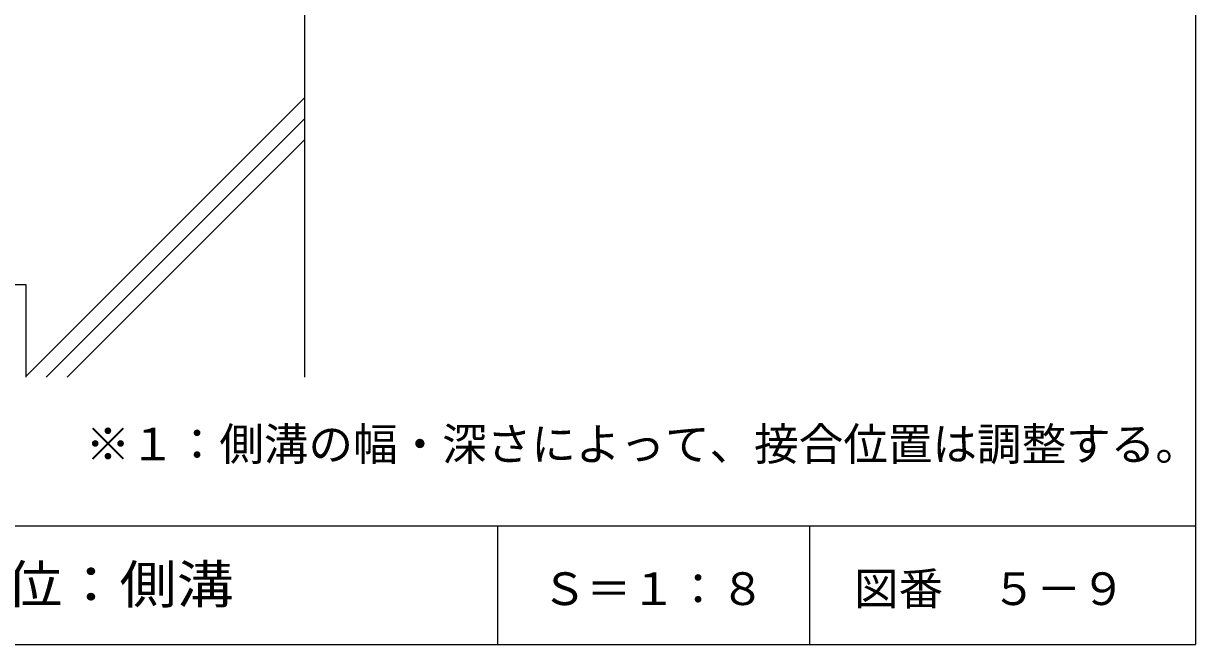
# Model space of a CAD drawing. Units: millimetres, scale not verified. Extents: x -663 to 617, y -965 to 1003.
# Drawn here: x -14 to 617, y -965 to -631 of the extents above; entities that cross this region are included whole.
import ezdxf
from ezdxf.enums import TextEntityAlignment as Align

# ---------------------------------------------------------------- set-up
doc = ezdxf.new("R2010")
doc.units = ezdxf.units.MM
doc.header["$LTSCALE"] = 8
for name, color, linetype in [('4-3', 3, 'Continuous'), ('4-4', 2, 'Continuous'), ('4-A', 7, 'Continuous'), ('4-E', 4, 'Continuous'), ('F-2', 7, 'Continuous'), ('F-5', 6, 'Continuous'), ('F-7', 1, 'Continuous'), ('F-A', 7, 'Continuous')]:
    doc.layers.add(name, color=color, linetype=linetype)
doc.styles.add('HG丸ｺﾞｼｯｸM-PRO', font='')
doc.styles.add('ＭＳ ゴシック', font='')
doc.styles.get('HG丸ｺﾞｼｯｸM-PRO').set_extended_font_data('HG丸ｺﾞｼｯｸM-PRO')
doc.styles.get('ＭＳ ゴシック').set_extended_font_data('MS Gothic')

msp = doc.modelspace()

# ---------------------------------------------------------------- linework, layer by layer
at = {"layer": '4-3'}
msp.add_line((137.117, -551.432), (137.117, -821.432), dxfattribs=at)
at = {"layer": '4-4'}
msp.add_line((-12.883, -771.432), (-12.883, -821.432), dxfattribs=at)
msp.add_lwpolyline([(-552.883, -759.432), (-540.883, -759.432), (-536.883, -771.432), (-12.883, -771.432)], dxfattribs=at)
at = {"layer": '4-E'}
for p, q in [((-12.883, -820.994), (137.117, -670.994)), ((-2.006, -821.432), (137.117, -682.308)), ((9.307, -821.432), (137.117, -693.622))]:
    msp.add_line(p, q, dxfattribs=at)
at = {"layer": 'F-2'}
for p, q in [((241.117, -901.432), (241.117, -965.432)), ((409.117, -901.432), (409.117, -965.432))]:
    msp.add_line(p, q, dxfattribs=at)
at = {"layer": 'F-5'}
msp.add_line((-662.883, -901.432), (617.117, -901.432), dxfattribs=at)
at = {"layer": 'F-7'}
for p in [(617.117, -21.432), (-662.883, -965.432)]:
    msp.add_line(p, (617.117, -965.432), dxfattribs=at)

# ---------------------------------------------------------------- texts
at = {"layer": '4-A', "style": 'ＭＳ ゴシック'}
msp.add_text('※１：側溝の幅・深さによって、接合位置は調整する。', height=17.6, dxfattribs=at).set_placement((19.262, -871.519), align=Align.BOTTOM_LEFT)
at = {"layer": 'F-A', "style": 'HG丸ｺﾞｼｯｸM-PRO', "width": 1.1}
msp.add_text('部位：側溝', height=20.53, dxfattribs=at).set_placement((-54.883, -949.432), align=Align.BOTTOM_LEFT)
at = {"layer": 'F-A', "style": 'HG丸ｺﾞｼｯｸM-PRO'}
for s, p in [('Ｓ＝１：８', (265.117, -949.432)), ('図番', (433.117, -949.432)), ('５－９', (507.386, -949.432))]:
    msp.add_text(s, height=17.6, dxfattribs=at).set_placement(p, align=Align.BOTTOM_LEFT)

doc.saveas('drawing.dxf')
